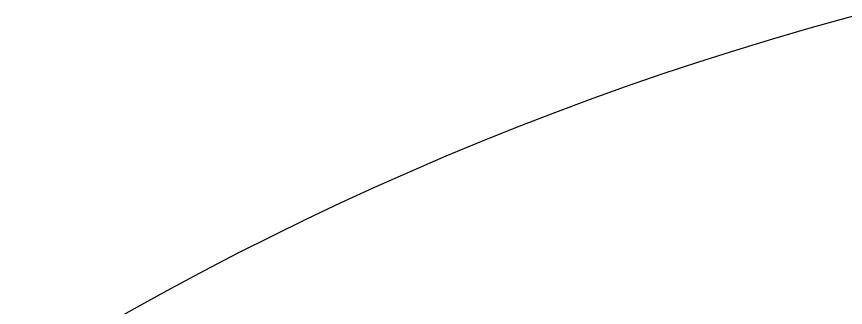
# Model space of a CAD drawing. Header units: millimetres. Extents: x -107 to 32, y -62 to 1.
# Drawn here: x -96.785 to -95.732, y -46.268 to -45.899 of the extents above; entities that cross this region are included whole.
import ezdxf

# ---------------------------------------------------------------- set-up
doc = ezdxf.new("R2010")
doc.units = ezdxf.units.MM
doc.layers.add('Pad', color=7, linetype='CONTINUOUS')
doc.layers.add('Part__Feature014', color=7, linetype='CONTINUOUS')

msp = doc.modelspace()

# ---------------------------------------------------------------- linework, layer by layer
at = {"layer": 'Pad'}
msp.add_circle((-94.6821, -49.7617), 4, dxfattribs=at)
msp.add_circle((-94.6821, -49.7617), 4, dxfattribs=at)
msp.add_circle((-94.6821, -49.7617), 4, dxfattribs=at)
msp.add_circle((-94.6821, -49.7617), 4, dxfattribs=at)
at = {"layer": 'Part__Feature014'}
for radius in [8.2, 8.2, 7.7, 7.7]:
    msp.add_circle((-94.68, -49.76), radius, dxfattribs=at)
for centre, radius, start, end in [((-94.68, -49.76, -6), 8.2, 129.357, 50.6433), ((-94.68, -49.76, -6), 8.2, 129.357, 50.6433), ((-94.68, -49.76, -6), 8.5, 153.395, 26.6047), ((-94.68, -49.76, -6), 8.5, 153.395, 26.6047), ((-94.68, -49.76, -4.75), 8.5, 153.395, 26.6047), ((-94.68, -49.76, -4.75), 8.5, 153.395, 26.6047)]:
    msp.add_arc(centre, radius, start, end, dxfattribs=at)

doc.saveas('drawing.dxf')
